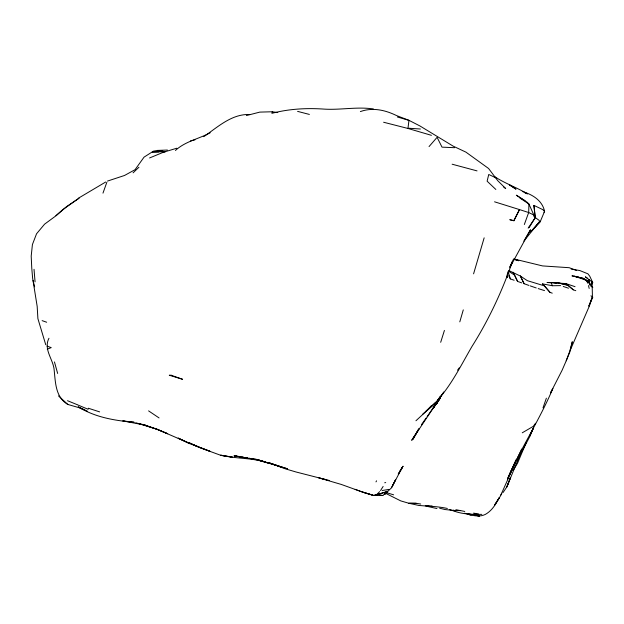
<?xml version="1.0" encoding="UTF-8"?>
<svg xmlns="http://www.w3.org/2000/svg" width="624" height="624" viewBox="0 0 624 624"><rect width="100%" height="100%" fill="white"/><g stroke="black" fill="none" stroke-linecap="round" stroke-linejoin="round"><path stroke-width="0.94" d="M591.552 286.369L591.583 281.518L585.374 276.822L587.473 278.32M507.296 274.092L507.062 277.649L507.835 272.181M591.209 286.198L591.583 281.518M591.341 286.315L591.864 281.767L592.722 282.493L591.63 286.837M591.193 286.478L591.864 281.767M526.867 201.981L528.934 204.025L533.848 215.023L534.019 216.614L539.315 220.514M87.329 411.177L78.983 407.667L67.821 404.446C54.826 396.833 55.544 381.209 53.953 368.183C52.159 358.114 43.508 348.691 48.961 338.255M569.985 350.454L572.294 341.726L570.055 351.491L566.218 360.797L562.107 370.25L550.641 392.683M277.813 112.593L272.329 111.766L271.885 113.326C288.561 108.966 305.908 107.936 323.06 109.036C339.869 110.284 356.663 106.501 373.402 108.95M459.794 321.859L463.289 309.871M473.577 273.842L484.162 237.838M440.684 342.303L444.421 330.416M525.977 443.048L517.53 463.242L513.115 470.543M543.005 407.854L546.367 398.174M102.976 193.136L106.844 182.278M524.332 224.523L528.676 212.534L528.934 204.025L519.714 197.902M566.218 360.797L569.689 351.413M552.872 388.557L552.708 388.846C539.62 419.882 520.822 448.118 507.452 479.037L516.048 459.685M533.075 428.688L529.792 435.942L533.325 428.103L529.745 436.644L517.085 460.676M570.11 350.493L589.376 305.994L592.418 296.696L592.207 286.907L592.777 287.539C588.479 279.778 580.18 276.931 571.951 275.847L583.19 278.351L589.126 281.471L590.047 285.145M521.648 449.069L509.527 474.887L515.081 463.476M509.722 474.162L511.937 469.123M501.322 494.364L501.79 493.319M592.8 297.203L588.83 306.158L592.418 296.696L590.897 295.846M510.097 266.666L512.522 261.347C502.172 291.073 488.842 319.706 472.048 346.336C458.71 369.182 447.127 394.251 426.067 411.208L431.426 405.631M510.019 266.627L513.505 259.1M509.675 267.821L530.478 229.796L523.832 241.137L539.939 221.177L530.782 231.746L540.01 222.23L544.573 211.325C542.272 200.327 532.28 194.454 522.319 191.506M517.07 460.637L520.26 454.046L506.883 486.853L503.038 492.547M513.981 220.732L509.941 219.742L513.981 220.732L519.496 209.586L528.676 212.534L533.848 215.023M392.285 486.252L395.671 479.513L391.529 487.75L384.743 494.426L387.574 491.447L373.87 495.495L362.934 492.227L341.281 484.435L318.802 477.859L329.394 480.503M513.825 466.05L500.237 496.353L494.598 505.058L499.403 497.5C496.205 503.396 492.851 509.387 487.188 513.263C480.644 518.099 471.736 515.432 464.607 513.185M441.558 395.008L436.371 404.251L440.068 398.268L433.196 408.268L443.726 391.966M514.012 220.139L519.496 209.586L494.551 201.809M550.555 392.839L552.708 388.846M391.529 487.75L402.839 466.432L398.229 474.115L403.003 466.198L399.719 471.666M418.743 428.828L412.909 439.366L418.837 429.078L411.692 440.326L438.828 399.719L427.144 416.59M375.976 481.884L376.576 480.823M544.019 212.285L544.573 211.325L542.849 209.656L533.918 205.39L535.252 217.651L529.152 227.549L528.473 227.276M438.734 398.697L437.798 400.304L440.177 396.232M380.531 490.581L383.128 486.455M439.561 399.064L440.045 398.354L432.596 409.048M421.426 424.718L426.052 418.096M535.54 423.244L533.263 426.356L522.265 432.799M457.54 370.196L459.287 367.871M500.588 495.355L501.041 494.785M429.047 146.57L437.104 137.319L442.01 147.147L454.537 147.693M387.13 491.072L383.237 495.261M530.782 231.746L531.492 231.036M379.649 491.65L376.943 494.341L373.87 495.495L362.302 492.001L372.926 495.284M422.627 414.266L435.763 402.472L415.943 420.763M592.355 282.844L592.722 282.493L589.727 276.167L587.917 273.819L579.797 270.543L571.132 269.084M133.084 172.832L138.934 167.232M55.903 215.686L62.665 209.719L78.897 198.26M203.759 136.656C217.698 127.124 231.637 113.833 249.686 114.496M175.422 150.47C185.32 141.313 198.682 138.988 210.187 132.756M78.92 198.276L66.55 206.63L56.254 215.584L44.585 224.164L36.543 233.789L32.417 244.538L31.2 256.113L31.769 268.187L32.62 278.093L37.183 306.439L37.892 318.614L45.731 344.721M78.499 198.151L105.713 181.997M149.588 157.958L163.465 152.217L176.826 148.216M47.245 349.136L51.246 347.63L47.073 346.109M107.468 181.085L124.543 175.469L135.057 169.681L144.05 157.139L153.449 151.148L157.724 150.407L167.419 150.041M374.743 495.417L387.574 491.447M246.371 115.565L259.81 112.109L272.329 111.766M388.892 489.419L382.216 490.511M190.468 140.938L194.984 139.838M384.712 482.765L385.718 482.57M360.383 111.587C372.52 107.156 385.258 110.05 396.474 115.549L408.962 120.338L419.866 125.923L453.18 146.149L465.91 152.123L488.592 168.496L497.749 180.679L505.705 188.573L503.513 186.841M447.369 508.466C440.053 506.844 432.588 506.423 425.295 505.822M432.097 506.009L427.066 506.337L436.964 508.56M164.471 151.694L152.264 151.999L158.668 151.897M162.326 151.835L165.064 151.788M552.248 293.155L550.056 292.43L542.521 283.881L552.412 285.745L560.633 285.62M420.709 504.036L416.153 503.295L408.806 503.248L400.756 500.893L385.242 493.132M416.153 503.295L408.806 503.248L418.829 505.456L429.242 506.267L427.409 505.846M464.763 511.446L460.629 510.619L452.735 510.572L449.288 509.504M453.242 510.143L455.06 510.604L452.735 510.572C462.072 514.387 472.033 514.402 481.806 514.371M575.047 286.689L565.812 283.546L547.006 282.508L558.449 282.727L567.965 285.23L573.269 289.832L575.78 290.69M420.389 129.012L407.995 128.185L408.962 120.338L397.394 116.992M373.87 495.495L382.863 495.479L380 495.144M555.867 282.75L553.379 282.563L556.92 283.023M455.06 510.604L444.935 509.527L439.624 508.186M240.443 456.62L233.969 455.871L240.217 456.838M379.751 495.128L382.528 495.448M558.691 283.257L561.343 283.608M242.003 457.111L243.789 457.384L234.507 455.933L257.845 459.755L249.35 458.305M473.522 513.131L478.46 513.95L469.716 514.831L472.228 514.621L468.577 513.763M247.463 457.985L245.575 457.657L247.486 458.024M162.848 151.297L157.724 150.407L165.298 151.749M249.397 458.39L257.041 459.849L268.172 463.133M455.879 509.691L460.629 510.619M561.452 283.897L567.965 285.23L565.812 283.546L573.269 289.832M264.974 461.939C250.536 457.751 235.279 458.749 220.732 455.161L232.417 457.119L221.075 455.434L199.649 447.595L188.869 442.658L198.51 446.901M475.028 515.057L479.583 516.118L474.638 515.05M514.246 259.038L542.537 265.918L569.189 267.704L576.428 270.395M326.687 479.833L295.994 471.978L285.394 468.842L270.652 463.32M407.425 128.326L383.612 122.242M138.512 423.415L145.751 425.264L122.827 420.888L134.113 422.253C114.816 420.677 94.918 417.277 78.265 406.84L84.872 409.945M297.601 111.376L309.395 114.426M452.135 164.206L477.04 170.89M407.94 128.458L431.434 135.33M135.814 422.744L157.061 429.312L167.716 433.719L157.24 429.351L146.273 425.615L157.24 429.351L188.479 442.868L178.175 438.079L188.495 443.188L199.134 447.127M278.421 466.019L257.525 459.709M257.579 459.677L264.966 461.877M514.137 259.334L518.77 260.723L513.731 259.155M386.225 492.593L393.627 494.824M255.731 459.131L256.425 459.334M268.749 462.836L287.446 468.788L257.338 459.638M538.184 288.584L544.526 290.605M550.056 292.43L544.471 285.878L527.327 280.66L520.4 276.073L508.825 270.543M99.629 411.879L88.304 408.221L88.117 409.282L77.774 404.945M268.655 462.836L275.582 465.13L268.804 462.618M563.23 286.455L568.495 288.202M530.221 285.886L536.227 287.953M513.1 272.236L517.569 281.416L521.75 282.883M508.7 275.675L510.338 278.912L514.137 280.246M524.09 283.709L520.4 276.073L524.09 283.709L528.91 285.418M42.128 320.635L46.66 322.234M276.682 465.457L282.742 467.626L275.847 465.13M355.134 489.349L362.934 492.227M199.391 447.291L210.007 451.292L193.409 444.896M67.517 400.709L77.259 404.695M524.839 192.808L527.467 193.9C516.953 187.504 505.151 183.565 494.824 176.764M495.862 177.809L488.74 174.478L487.126 181.186L495.838 189.462M589.758 284.84L588.338 279.536L589.477 280.098M526.11 201.482L516.321 195.195L524.924 200.702M508.482 271.167L514.605 275.129L517.569 281.416M148.582 410.873L159.065 417.932M528.177 228.158L535.252 217.651L533.918 205.39M58.508 395.928L67.821 404.446M542.521 283.881L544.471 285.878M586.162 280.145L587.933 283.319M551.171 282.898L552.412 285.745M588.338 279.536L589.126 281.471M508.139 271.495L510.338 278.912M54.46 361.928L57.65 373.464M33.041 280.457L34.64 286.853M588.502 285.597L589.181 288.444M34.024 269.303L35.061 281.861M510.409 477.719L506.883 486.853L510.409 477.719M521.048 452.353L518.833 456.495L521.048 452.353M171.14 375.227L169.291 375.242L182.559 379.283L171.14 375.227M583.19 278.351L574.314 276.26L585.343 279.833L583.19 278.351M511.594 186.209L509.582 184.993L516.001 189.181L511.594 186.209"/></g></svg>
